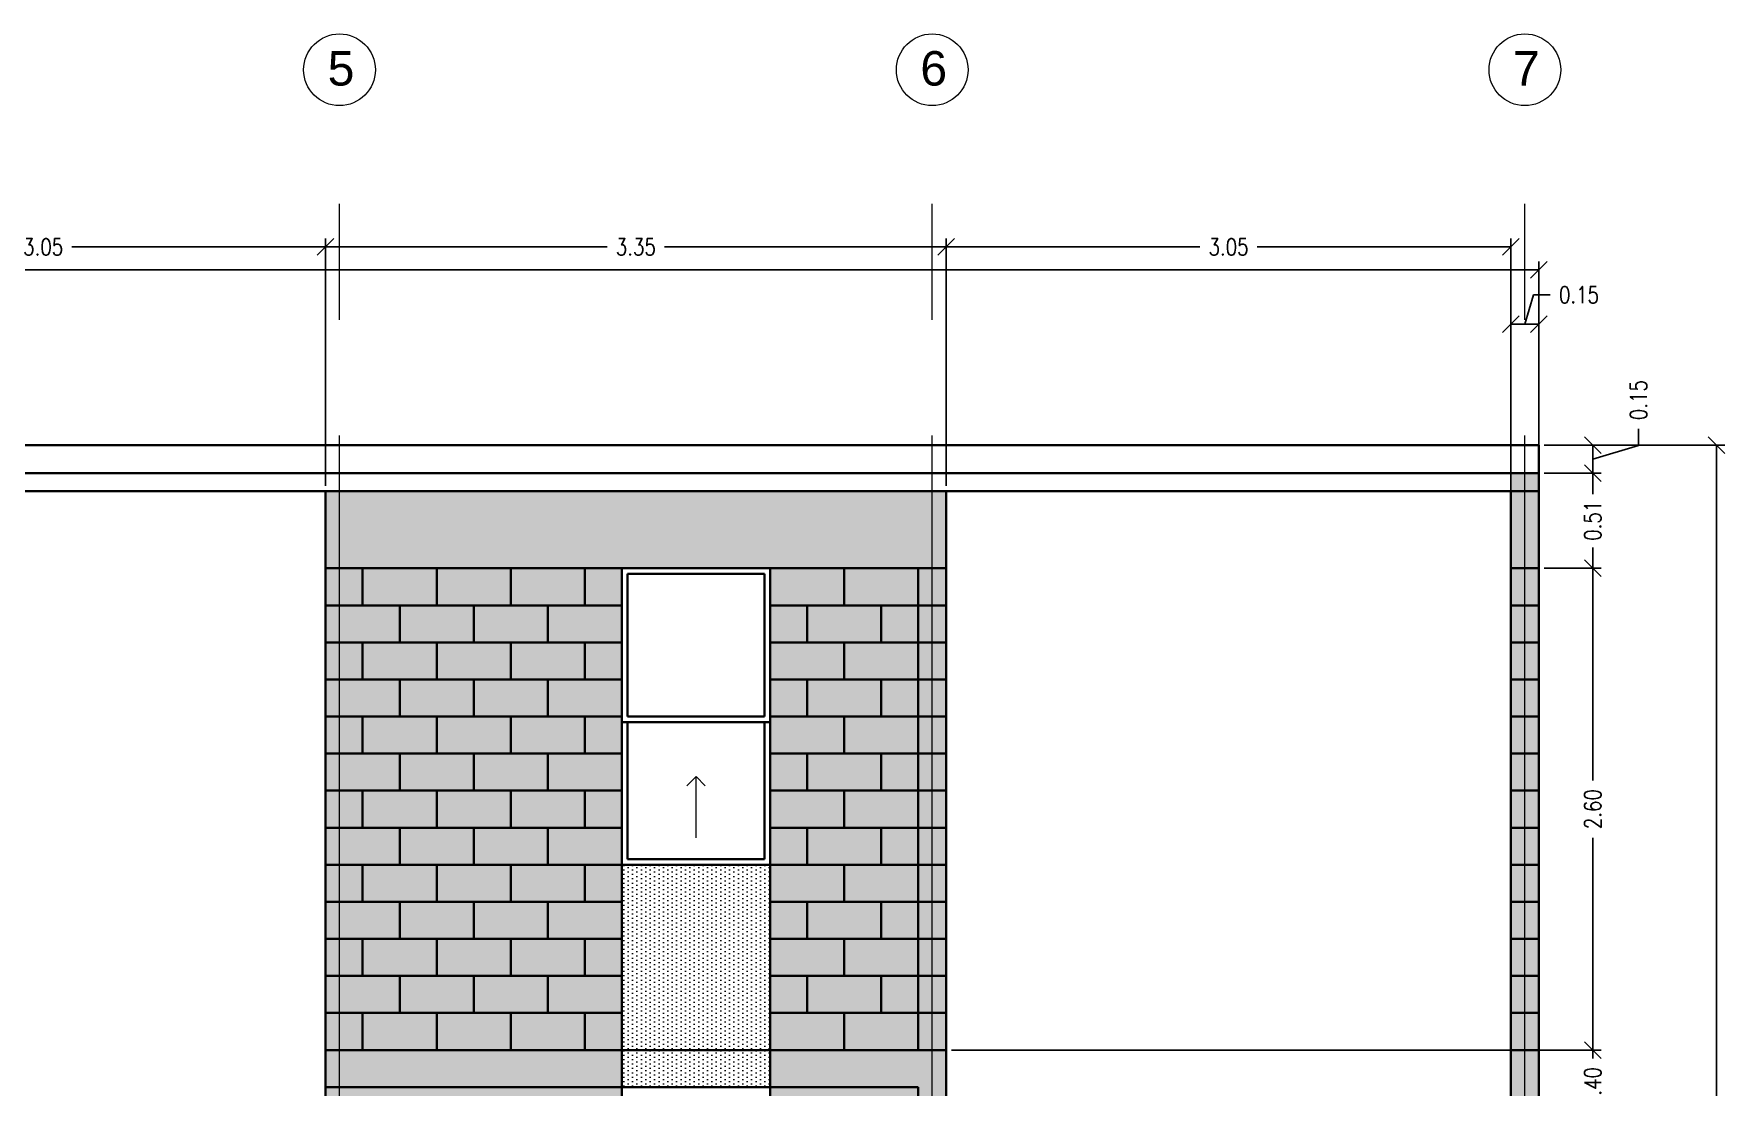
# Model space of a CAD drawing. Header units: metres. Extents: x -255 to -21, y -382 to -241.
# Drawn here: x -32.32 to -23.17, y -282.01 to -276.32 of the extents above; entities that cross this region are included whole.
import ezdxf

# ---------------------------------------------------------------- set-up
doc = ezdxf.new("R2010")
doc.units = ezdxf.units.M
doc.header["$LTSCALE"] = 5
doc.header["$MEASUREMENT"] = 0
doc.linetypes.add('CENTER2', pattern=[1.125, 0.75, -0.125, 0.125, -0.125])
doc.linetypes.add('HIDDEN', pattern=[0.375, 0.25, -0.125])
doc.layers.get('0').update_dxf_attribs({"color": 30})
for name, color, linetype, lineweight in [('A-ANNO-DIMS', 3, 'Continuous', 18), ('A-ANNO-SYMB', 3, 'Continuous', 18), ('A-ANNO-TEXT', 3, 'Continuous', 18), ('A-ELEV-MBE1', 7, 'Continuous', 35), ('A-ELEV-OVHD', 3, 'HIDDEN', 18), ('A-ELEV-PATT', 8, 'Continuous', 18)]:
    doc.layers.add(name, color=color, linetype=linetype, lineweight=lineweight)
doc.styles.add('E-ROMANS', font='romans.shx', dxfattribs={"width": 0.8})
doc.styles.get("Standard").update_dxf_attribs({"font": 'arial.ttf'})
doc.dimstyles.new('E-0050_TICK_18', dxfattribs={"dimscale": 0.001, "dimtxt": 90, "dimasz": 90, "dimexe": 45, "dimexo": 30, "dimgap": 45, "dimtad": 0, "dimzin": 0, "dimdsep": 46, "dimtxsty": 'E-ROMANS', "dimblk": 'OBLIQUE', "dimcen": 45, "dimclrd": 256, "dimclre": 256, "dimclrt": 256, "dimadec": 0, "dimazin": 0, "dimtfac": 1, "dimtmove": 1, "dimatfit": 3, "dimldrblk": 'OPEN90', "dimfxl": 1, "dimtfill": 1, "dimtolj": 1, "dimtzin": 0, "dimarcsym": 0})

# ---------------------------------------------------------------- blocks, each defined once
blk = doc.blocks.new('_Oblique')
at = {"color": 0, "linetype": 'ByBlock', "lineweight": -2}
blk.add_line((-0.5, -0.5), (0.5, 0.5), dxfattribs=at)
blk = doc.blocks.new('*D356')
at = {"layer": 'A-ANNO-DIMS', "lineweight": -2, "transparency": 16777216}
for p, q in [((-24.1633, -278.5417), (-23.1882, -278.5417)), ((-23.2332, -278.5417), (-23.2332, -282.6189)), ((-23.2332, -287.0056), (-23.2332, -282.9283)), ((-24.1633, -287.0056), (-23.1882, -287.0056))]:
    blk.add_line(p, q, dxfattribs=at)
at = {"layer": 'A-ANNO-DIMS', "lineweight": -2, "transparency": 16777216, "xscale": 0.09, "yscale": 0.09, "zscale": 0.09}
for p, rotation in [((-23.2332, -278.5417), 90), ((-23.2332, -287.0056), 270)]:
    blk.add_blockref('_Oblique', p, dxfattribs=dict(at, rotation=rotation))
at = {"layer": 'A-ANNO-DIMS', "transparency": 16777216, "insert": (-23.2332, -282.7736), "char_height": 0.09, "attachment_point": 5, "rotation": 90, "style": 'E-ROMANS', "bg_fill": 3, "box_fill_scale": 1.25, "bg_fill_color": 256, "bg_fill_true_color": 13158600, "bg_fill_transparency": 0}
blk.add_mtext('\\A1;8.46', dxfattribs=at)
blk = doc.blocks.new('_Open90')
at = {"color": 0, "linetype": 'ByBlock', "lineweight": -2}
for p, q in [((0, 0), (-1, 0)), ((-0.5, 0.5), (0, 0)), ((0, 0), (-0.5, -0.5))]:
    blk.add_line(p, q, dxfattribs=at)
blk = doc.blocks.new('*D668')
at = {"layer": 'A-ANNO-DIMS', "lineweight": -2, "transparency": 16777216}
for p, q in [((-27.3633, -281.8056), (-23.8568, -281.8056)), ((-23.9018, -281.8056), (-23.9018, -281.8508)), ((-23.9018, -282.2056), (-23.9018, -282.1603)), ((-27.3633, -282.2056), (-23.8568, -282.2056))]:
    blk.add_line(p, q, dxfattribs=at)
at = {"layer": 'A-ANNO-DIMS', "lineweight": -2, "transparency": 16777216, "xscale": 0.09, "yscale": 0.09, "zscale": 0.09}
for p, rotation in [((-23.9018, -281.8056), 90), ((-23.9018, -282.2056), 270)]:
    blk.add_blockref('_Oblique', p, dxfattribs=dict(at, rotation=rotation))
at = {"layer": 'A-ANNO-DIMS', "transparency": 16777216, "insert": (-23.9018, -282.0056), "char_height": 0.09, "attachment_point": 5, "rotation": 90, "style": 'E-ROMANS', "bg_fill": 3, "box_fill_scale": 1.25, "bg_fill_color": 256, "bg_fill_true_color": 13158600, "bg_fill_transparency": 0}
blk.add_mtext('\\A1;0.40', dxfattribs=at)
blk = doc.blocks.new('*D669')
at = {"layer": 'A-ANNO-DIMS', "lineweight": -2, "transparency": 16777216}
for p, q in [((-24.1633, -279.2056), (-23.8568, -279.2056)), ((-23.9018, -279.2056), (-23.9018, -280.3508)), ((-23.9018, -281.8056), (-23.9018, -280.6603)), ((-27.3633, -281.8056), (-23.8568, -281.8056))]:
    blk.add_line(p, q, dxfattribs=at)
at = {"layer": 'A-ANNO-DIMS', "lineweight": -2, "transparency": 16777216, "xscale": 0.09, "yscale": 0.09, "zscale": 0.09}
for p, rotation in [((-23.9018, -279.2056), 90), ((-23.9018, -281.8056), 270)]:
    blk.add_blockref('_Oblique', p, dxfattribs=dict(at, rotation=rotation))
at = {"layer": 'A-ANNO-DIMS', "transparency": 16777216, "insert": (-23.9018, -280.5056), "char_height": 0.09, "attachment_point": 5, "rotation": 90, "style": 'E-ROMANS', "bg_fill": 3, "box_fill_scale": 1.25, "bg_fill_color": 256, "bg_fill_true_color": 13158600, "bg_fill_transparency": 0}
blk.add_mtext('\\A1;2.60', dxfattribs=at)
blk = doc.blocks.new('*D670')
at = {"layer": 'A-ANNO-DIMS', "lineweight": -2, "transparency": 16777216}
for p, q in [((-24.1633, -278.6928), (-23.8568, -278.6928)), ((-23.9018, -278.6928), (-23.9018, -278.8048)), ((-23.9018, -279.2056), (-23.9018, -279.0936)), ((-24.1633, -279.2056), (-23.8568, -279.2056))]:
    blk.add_line(p, q, dxfattribs=at)
at = {"layer": 'A-ANNO-DIMS', "lineweight": -2, "transparency": 16777216, "xscale": 0.09, "yscale": 0.09, "zscale": 0.09}
for p, rotation in [((-23.9018, -278.6928), 90), ((-23.9018, -279.2056), 270)]:
    blk.add_blockref('_Oblique', p, dxfattribs=dict(at, rotation=rotation))
at = {"layer": 'A-ANNO-DIMS', "transparency": 16777216, "insert": (-23.9018, -278.9492), "char_height": 0.09, "attachment_point": 5, "rotation": 90, "style": 'E-ROMANS', "bg_fill": 3, "box_fill_scale": 1.25, "bg_fill_color": 256, "bg_fill_true_color": 13158600, "bg_fill_transparency": 0}
blk.add_mtext('\\A1;0.51', dxfattribs=at)
blk = doc.blocks.new('*D671')
at = {"layer": 'A-ANNO-DIMS', "lineweight": -2, "transparency": 16777216}
for p, q in [((-23.6543, -278.543), (-23.6543, -278.453)), ((-24.1633, -278.5417), (-23.8568, -278.5417)), ((-23.9018, -278.6928), (-23.9018, -278.5417)), ((-23.9018, -278.6173), (-23.6543, -278.543)), ((-24.1633, -278.6928), (-23.8568, -278.6928))]:
    blk.add_line(p, q, dxfattribs=at)
at = {"layer": 'A-ANNO-DIMS', "lineweight": -2, "transparency": 16777216, "xscale": 0.09, "yscale": 0.09, "zscale": 0.09}
for p, rotation in [((-23.9018, -278.5417), 90), ((-23.9018, -278.6928), 270)]:
    blk.add_blockref('_Oblique', p, dxfattribs=dict(at, rotation=rotation))
at = {"layer": 'A-ANNO-DIMS', "transparency": 16777216, "insert": (-23.6543, -278.2983), "char_height": 0.09, "attachment_point": 5, "rotation": 90, "style": 'E-ROMANS', "bg_fill": 3, "box_fill_scale": 1.25, "bg_fill_color": 256, "bg_fill_true_color": 13158600, "bg_fill_transparency": 0}
blk.add_mtext('\\A1;0.15', dxfattribs=at)
blk = doc.blocks.new('*D409')
at = {"layer": 'A-ANNO-DIMS', "lineweight": -2, "transparency": 16777216}
for p, q in [((-33.7933, -278.7598), (-33.7933, -277.4264)), ((-33.7933, -277.4714), (-32.423, -277.4714)), ((-30.7433, -277.4714), (-32.1136, -277.4714)), ((-30.7433, -278.7598), (-30.7433, -277.4264))]:
    blk.add_line(p, q, dxfattribs=at)
at = {"layer": 'A-ANNO-DIMS', "lineweight": -2, "transparency": 16777216, "xscale": 0.09, "yscale": 0.09, "zscale": 0.09, "rotation": 180}
blk.add_blockref('_Oblique', (-33.7933, -277.4714), dxfattribs=at)
at = {"layer": 'A-ANNO-DIMS', "lineweight": -2, "transparency": 16777216, "xscale": 0.09, "yscale": 0.09, "zscale": 0.09}
blk.add_blockref('_Oblique', (-30.7433, -277.4714), dxfattribs=at)
at = {"layer": 'A-ANNO-DIMS', "transparency": 16777216, "insert": (-32.2683, -277.4714), "char_height": 0.09, "attachment_point": 5, "style": 'E-ROMANS', "bg_fill": 3, "box_fill_scale": 1.25, "bg_fill_color": 256, "bg_fill_true_color": 13158600, "bg_fill_transparency": 0}
blk.add_mtext('\\A1;3.05', dxfattribs=at)
blk = doc.blocks.new('*D410')
at = {"layer": 'A-ANNO-DIMS', "lineweight": -2, "transparency": 16777216}
for p, q in [((-30.7433, -278.7598), (-30.7433, -277.4264)), ((-30.7433, -277.4714), (-29.223, -277.4714)), ((-27.3933, -277.4714), (-28.9136, -277.4714)), ((-27.3933, -278.7598), (-27.3933, -277.4264))]:
    blk.add_line(p, q, dxfattribs=at)
at = {"layer": 'A-ANNO-DIMS', "lineweight": -2, "transparency": 16777216, "xscale": 0.09, "yscale": 0.09, "zscale": 0.09, "rotation": 180}
blk.add_blockref('_Oblique', (-30.7433, -277.4714), dxfattribs=at)
at = {"layer": 'A-ANNO-DIMS', "lineweight": -2, "transparency": 16777216, "xscale": 0.09, "yscale": 0.09, "zscale": 0.09}
blk.add_blockref('_Oblique', (-27.3933, -277.4714), dxfattribs=at)
at = {"layer": 'A-ANNO-DIMS', "transparency": 16777216, "insert": (-29.0683, -277.4714), "char_height": 0.09, "attachment_point": 5, "style": 'E-ROMANS', "bg_fill": 3, "box_fill_scale": 1.25, "bg_fill_color": 256, "bg_fill_true_color": 13158600, "bg_fill_transparency": 0}
blk.add_mtext('\\A1;3.35', dxfattribs=at)
blk = doc.blocks.new('*D411')
at = {"layer": 'A-ANNO-DIMS', "lineweight": -2, "transparency": 16777216}
for p, q in [((-27.3933, -278.7598), (-27.3933, -277.4264)), ((-27.3933, -277.4714), (-26.023, -277.4714)), ((-24.3433, -277.4714), (-25.7136, -277.4714)), ((-24.3433, -279.1756), (-24.3433, -277.4264))]:
    blk.add_line(p, q, dxfattribs=at)
at = {"layer": 'A-ANNO-DIMS', "lineweight": -2, "transparency": 16777216, "xscale": 0.09, "yscale": 0.09, "zscale": 0.09, "rotation": 180}
blk.add_blockref('_Oblique', (-27.3933, -277.4714), dxfattribs=at)
at = {"layer": 'A-ANNO-DIMS', "lineweight": -2, "transparency": 16777216, "xscale": 0.09, "yscale": 0.09, "zscale": 0.09}
blk.add_blockref('_Oblique', (-24.3433, -277.4714), dxfattribs=at)
at = {"layer": 'A-ANNO-DIMS', "transparency": 16777216, "insert": (-25.8683, -277.4714), "char_height": 0.09, "attachment_point": 5, "style": 'E-ROMANS', "bg_fill": 3, "box_fill_scale": 1.25, "bg_fill_color": 256, "bg_fill_true_color": 13158600, "bg_fill_transparency": 0}
blk.add_mtext('\\A1;3.05', dxfattribs=at)
blk = doc.blocks.new('*D412')
at = {"layer": 'A-ANNO-DIMS', "lineweight": -2, "transparency": 16777216}
for p, q in [((-24.2683, -277.8872), (-24.221, -277.7297)), ((-24.221, -277.7297), (-24.131, -277.7297)), ((-24.3433, -279.1756), (-24.3433, -277.8422)), ((-24.1933, -279.1756), (-24.1933, -277.8422)), ((-24.3433, -277.8872), (-24.1933, -277.8872))]:
    blk.add_line(p, q, dxfattribs=at)
at = {"layer": 'A-ANNO-DIMS', "lineweight": -2, "transparency": 16777216, "xscale": 0.09, "yscale": 0.09, "zscale": 0.09, "rotation": 180}
blk.add_blockref('_Oblique', (-24.3433, -277.8872), dxfattribs=at)
at = {"layer": 'A-ANNO-DIMS', "transparency": 16777216, "insert": (-23.9763, -277.7297), "char_height": 0.09, "attachment_point": 5, "style": 'E-ROMANS', "bg_fill": 3, "box_fill_scale": 1.25, "bg_fill_color": 256, "bg_fill_true_color": 13158600, "bg_fill_transparency": 0}
blk.add_mtext('\\A1;0.15', dxfattribs=at)
at = {"layer": 'A-ANNO-DIMS', "lineweight": -2, "transparency": 16777216, "xscale": 0.09, "yscale": 0.09, "zscale": 0.09}
blk.add_blockref('_Oblique', (-24.1933, -277.8872), dxfattribs=at)
blk = doc.blocks.new('*D261')
at = {"layer": 'A-ANNO-DIMS', "lineweight": -2, "transparency": 16777216}
for p, q in [((-43.5433, -278.5117), (-43.5433, -277.5502)), ((-43.5433, -277.5952), (-34.0521, -277.5952)), ((-24.1933, -277.5952), (-33.6844, -277.5952)), ((-24.1933, -278.5117), (-24.1933, -277.5502))]:
    blk.add_line(p, q, dxfattribs=at)
at = {"layer": 'A-ANNO-DIMS', "lineweight": -2, "transparency": 16777216, "xscale": 0.09, "yscale": 0.09, "zscale": 0.09, "rotation": 180}
blk.add_blockref('_Oblique', (-43.5433, -277.5952), dxfattribs=at)
at = {"layer": 'A-ANNO-DIMS', "lineweight": -2, "transparency": 16777216, "xscale": 0.09, "yscale": 0.09, "zscale": 0.09}
blk.add_blockref('_Oblique', (-24.1933, -277.5952), dxfattribs=at)
at = {"layer": 'A-ANNO-DIMS', "transparency": 16777216, "insert": (-33.8683, -277.5952), "char_height": 0.09, "attachment_point": 5, "style": 'E-ROMANS', "bg_fill": 3, "box_fill_scale": 1.25, "bg_fill_color": 256, "bg_fill_true_color": 13158600, "bg_fill_transparency": 0}
blk.add_mtext('\\A1;19.35', dxfattribs=at)

msp = doc.modelspace()

# ---------------------------------------------------------------- hatches: boundary and pattern name
at = {"layer": 'A-ELEV-PATT'}
h = msp.add_hatch(dxfattribs=at)
h.set_pattern_fill('DOTS,_O', color=256, scale=0.015, angle=90)
h.set_pattern_definition([(90, (12.8, 0), (-0.0238125, 0.01190625), [0, -0.0238125])])
h.paths.add_polyline_path([(-29.1433, -282.0056), (-28.3433, -282.0056), (-28.3433, -280.8056), (-29.1433, -280.8056)])

# ---------------------------------------------------------------- linework, layer by layer
at = {"layer": 'A-ANNO-SYMB', "linetype": 'CENTER2'}
for p, q in [((-30.6683, -287.864), (-30.6683, -276.7086)), ((-27.4683, -287.864), (-27.4683, -276.7086)), ((-24.2683, -287.864), (-24.2683, -276.7086))]:
    msp.add_line(p, q, dxfattribs=at)
for centre in [(-30.6683, -276.5151), (-27.4683, -276.5151), (-24.2683, -276.5151)]:
    msp.add_circle(centre, 0.1935, dxfattribs=at)
at = {"layer": 'A-ELEV-MBE1'}
for p, q in [((-43.5433, -278.5417), (-24.1933, -278.5417)), ((-24.1933, -278.6928), (-24.1933, -278.5417)), ((-43.5433, -278.6928), (-24.1933, -278.6928)), ((-30.7433, -278.7898), (-30.7433, -284.4056)), ((-27.3933, -278.7898), (-27.3933, -284.4056)), ((-24.3433, -278.7898), (-24.3433, -284.4056)), ((-29.1433, -279.2056), (-30.7433, -279.2056)), ((-30.5433, -279.2056), (-30.5433, -279.4056)), ((-30.1433, -279.2056), (-30.1433, -279.4056)), ((-29.7433, -279.2056), (-29.7433, -279.4056)), ((-29.3433, -279.2056), (-29.3433, -279.4056)), ((-29.1433, -279.6556), (-29.1433, -279.2056)), ((-29.1433, -279.2056), (-29.1433, -282.0056)), ((-29.1433, -279.2056), (-28.3433, -279.2056)), ((-29.1133, -279.2356), (-28.3733, -279.2356)), ((-29.1133, -279.2356), (-29.1133, -280.0056)), ((-28.3733, -279.2356), (-28.3733, -280.0056)), ((-28.3433, -279.4056), (-28.3433, -279.2056)), ((-28.3433, -279.2056), (-28.3433, -282.0056)), ((-27.9433, -279.4056), (-27.9433, -279.2056)), ((-27.5433, -281.8056), (-27.5433, -279.2056)), ((-30.7433, -279.4056), (-29.1433, -279.4056)), ((-30.3433, -279.4056), (-30.3433, -279.6056)), ((-29.9433, -279.4056), (-29.9433, -279.6056)), ((-29.5433, -279.4056), (-29.5433, -279.6056)), ((-28.3433, -279.4056), (-27.3933, -279.4056)), ((-28.1432, -279.6056), (-28.1432, -279.4056)), ((-27.7432, -279.6056), (-27.7432, -279.4056)), ((-30.7433, -279.6056), (-29.1433, -279.6056)), ((-30.5433, -279.6056), (-30.5433, -279.8056)), ((-30.1433, -279.6056), (-30.1433, -279.8056)), ((-29.7433, -279.6056), (-29.7433, -279.8056)), ((-29.3433, -279.6056), (-29.3433, -279.8056)), ((-28.3433, -279.6056), (-27.5433, -279.6056)), ((-27.9433, -279.8056), (-27.9433, -279.6056)), ((-27.5433, -279.6056), (-27.3933, -279.6056)), ((-30.7433, -279.8056), (-29.1433, -279.8056)), ((-30.3433, -279.8056), (-30.3433, -280.0056)), ((-29.9433, -279.8056), (-29.9433, -280.0056)), ((-29.5433, -279.8056), (-29.5433, -280.0056)), ((-28.3433, -279.8056), (-27.5433, -279.8056)), ((-28.1432, -280.0056), (-28.1432, -279.8056)), ((-27.7432, -280.0056), (-27.7432, -279.8056)), ((-27.5433, -279.8056), (-27.3933, -279.8056)), ((-30.7433, -280.0056), (-29.1433, -280.0056)), ((-30.5433, -280.0056), (-30.5433, -280.2056)), ((-30.1433, -280.0056), (-30.1433, -280.2056)), ((-29.7433, -280.0056), (-29.7433, -280.2056)), ((-29.3433, -280.0056), (-29.3433, -280.2056)), ((-29.1133, -280.0356), (-29.1133, -280.7756)), ((-28.3733, -280.0356), (-28.3733, -280.7756)), ((-28.3433, -280.0056), (-27.5433, -280.0056)), ((-27.9433, -280.2056), (-27.9433, -280.0056)), ((-27.5433, -280.0056), (-27.3933, -280.0056)), ((-30.7433, -280.2056), (-29.1433, -280.2056)), ((-30.3433, -280.2056), (-30.3433, -280.4056)), ((-29.9433, -280.2056), (-29.9433, -280.4056)), ((-29.5433, -280.2056), (-29.5433, -280.4056)), ((-28.3433, -280.2056), (-27.5433, -280.2056)), ((-28.1432, -280.4056), (-28.1432, -280.2056)), ((-27.7432, -280.4056), (-27.7432, -280.2056)), ((-27.5433, -280.2056), (-27.3933, -280.2056)), ((-30.7433, -280.4056), (-29.1433, -280.4056)), ((-30.5433, -280.4056), (-30.5433, -280.6056)), ((-30.1433, -280.4056), (-30.1433, -280.6056)), ((-29.7433, -280.4056), (-29.7433, -280.6056)), ((-29.3433, -280.4056), (-29.3433, -280.6056)), ((-28.3433, -280.4056), (-27.5433, -280.4056)), ((-27.9433, -280.6056), (-27.9433, -280.4056)), ((-27.5433, -280.4056), (-27.3933, -280.4056)), ((-30.7433, -280.6056), (-29.1433, -280.6056)), ((-30.3433, -280.6056), (-30.3433, -280.8056)), ((-29.9433, -280.6056), (-29.9433, -280.8056)), ((-29.5433, -280.6056), (-29.5433, -280.8056)), ((-28.3433, -280.6056), (-27.5433, -280.6056)), ((-28.1432, -280.8056), (-28.1432, -280.6056)), ((-27.7432, -280.8056), (-27.7432, -280.6056)), ((-27.5433, -280.6056), (-27.3933, -280.6056)), ((-29.1133, -280.7756), (-28.3733, -280.7756)), ((-30.7433, -280.8056), (-29.1433, -280.8056)), ((-30.5433, -280.8056), (-30.5433, -281.0056)), ((-30.1433, -280.8056), (-30.1433, -281.0056)), ((-29.7433, -280.8056), (-29.7433, -281.0056)), ((-29.3433, -280.8056), (-29.3433, -281.0056)), ((-29.1433, -280.8056), (-28.3433, -280.8056)), ((-28.3433, -280.8056), (-27.5433, -280.8056)), ((-27.9433, -281.0056), (-27.9433, -280.8056)), ((-27.5433, -280.8056), (-27.3933, -280.8056)), ((-30.7433, -281.0056), (-29.1433, -281.0056)), ((-30.3433, -281.0056), (-30.3433, -281.2056)), ((-29.9433, -281.0056), (-29.9433, -281.2056)), ((-29.5433, -281.0056), (-29.5433, -281.2056)), ((-28.3433, -281.0056), (-27.5433, -281.0056)), ((-28.1432, -281.2056), (-28.1432, -281.0056)), ((-27.7432, -281.2056), (-27.7432, -281.0056)), ((-27.5433, -281.0056), (-27.3933, -281.0056)), ((-30.7433, -281.2056), (-29.1433, -281.2056)), ((-30.5433, -281.2056), (-30.5433, -281.4056)), ((-30.1433, -281.2056), (-30.1433, -281.4056)), ((-29.7433, -281.2056), (-29.7433, -281.4056)), ((-29.3433, -281.2056), (-29.3433, -281.4056)), ((-28.3433, -281.2056), (-27.5433, -281.2056)), ((-27.9433, -281.4056), (-27.9433, -281.2056)), ((-27.5433, -281.2056), (-27.3933, -281.2056)), ((-30.7433, -281.4056), (-29.1433, -281.4056)), ((-30.3433, -281.4056), (-30.3433, -281.6056)), ((-29.9433, -281.4056), (-29.9433, -281.6056)), ((-29.5433, -281.4056), (-29.5433, -281.6056)), ((-28.3433, -281.4056), (-27.5433, -281.4056)), ((-28.1432, -281.6056), (-28.1432, -281.4056)), ((-27.7432, -281.6056), (-27.7432, -281.4056)), ((-27.5433, -281.4056), (-27.3933, -281.4056)), ((-30.7433, -281.6056), (-29.1433, -281.6056)), ((-30.5433, -281.6056), (-30.5433, -281.8056)), ((-30.1433, -281.6056), (-30.1433, -281.8056)), ((-29.7433, -281.6056), (-29.7433, -281.8056)), ((-29.3433, -281.6056), (-29.3433, -281.8056)), ((-28.3433, -281.6056), (-27.5433, -281.6056)), ((-27.9433, -281.8056), (-27.9433, -281.6056)), ((-27.5433, -281.6056), (-27.3933, -281.6056)), ((-27.3933, -281.8056), (-30.7433, -281.8056)), ((-27.5433, -282.0056), (-30.7433, -282.0056)), ((-29.1433, -282.0056), (-29.1433, -283.4056)), ((-28.3433, -282.0056), (-29.1433, -282.0056)), ((-28.3433, -282.0056), (-28.3433, -283.4056)), ((-27.5433, -282.0056), (-27.5433, -282.2056))]:
    msp.add_line(p, q, dxfattribs=at)
for points in [[(-28.3433, -280.0356), (-29.1433, -280.0356)], [(-28.3733, -280.0056), (-29.1133, -280.0056)]]:
    msp.add_lwpolyline(points, dxfattribs=at)
at = {"layer": 'A-ELEV-OVHD'}
for points in [[(-28.7933, -280.3802), (-28.7433, -280.3302)], [(-28.7433, -280.6607), (-28.7433, -280.3302)], [(-28.6933, -280.3802), (-28.7433, -280.3302)]]:
    msp.add_lwpolyline(points, dxfattribs=at)

# ---------------------------------------------------------------- texts
at = {"layer": 'A-ANNO-TEXT', "char_height": 0.186083, "attachment_point": 1}
for s, insert in [('{\\fArial|b0|i0|c0|p34;5}', (-30.7323, -276.4143)), ('{\\fArial|b0|i0|c0|p34;6}', (-27.5323, -276.4143)), ('{\\fArial|b0|i0|c0|p34;7}', (-24.3323, -276.4143))]:
    msp.add_mtext(s, dxfattribs=dict(at, insert=insert))

# ---------------------------------------------------------------- next in the draw order: dimensions: what is measured, and where the dimension line sits
at = {"layer": 'A-ANNO-DIMS', "color": 8}
dim = msp.add_linear_dim(base=(-23.2332, -278.5417), p1=(-24.1933, -287.0056), p2=(-24.1933, -278.5417), angle=90, dimstyle='E-0050_TICK_18', dxfattribs=at)
dim.commit()
dim.dimension.update_dxf_attribs({"geometry": '*D356', "text_midpoint": (-23.2332, -282.7736)})

# ---------------------------------------------------------------- next in the draw order: linework, layer by layer
at = {"layer": 'A-ELEV-MBE1'}
msp.add_line((-24.1933, -278.6928), (-24.1933, -287.2056), dxfattribs=at)

# ---------------------------------------------------------------- next in the draw order: dimensions: what is measured, and where the dimension line sits
at = {"layer": 'A-ANNO-DIMS'}
dim = msp.add_linear_dim(base=(-23.9018, -281.8056), p1=(-27.3933, -282.2056), p2=(-27.3933, -281.8056), angle=90, dimstyle='E-0050_TICK_18', dxfattribs=at)
dim.commit()
dim.dimension.update_dxf_attribs({"geometry": '*D668', "text_midpoint": (-23.9018, -282.0056)})

# ---------------------------------------------------------------- next in the draw order: dimensions: what is measured, and where the dimension line sits
dim = msp.add_linear_dim(base=(-23.9018, -279.2056), p1=(-27.3933, -281.8056), p2=(-24.1933, -279.2056), angle=90, dimstyle='E-0050_TICK_18', dxfattribs=at)
dim.commit()
dim.dimension.update_dxf_attribs({"geometry": '*D669', "text_midpoint": (-23.9018, -280.5056)})

# ---------------------------------------------------------------- next in the draw order: linework, layer by layer
at = {"layer": 'A-ELEV-MBE1'}
for p, q in [((-24.3433, -279.4056), (-24.1933, -279.4056)), ((-24.3433, -279.6056), (-24.1933, -279.6056)), ((-24.3433, -279.8056), (-24.1933, -279.8056)), ((-24.3433, -280.0056), (-24.1933, -280.0056)), ((-24.3433, -280.2056), (-24.1933, -280.2056)), ((-24.3433, -280.4056), (-24.1933, -280.4056)), ((-24.3433, -280.6056), (-24.1933, -280.6056)), ((-24.3433, -280.8056), (-24.1933, -280.8056)), ((-24.3433, -281.0056), (-24.1933, -281.0056)), ((-24.3433, -281.2056), (-24.1933, -281.2056)), ((-24.3433, -281.4056), (-24.1933, -281.4056)), ((-24.3433, -281.6056), (-24.1933, -281.6056)), ((-24.3433, -281.8056), (-24.1933, -281.8056))]:
    msp.add_line(p, q, dxfattribs=at)

# ---------------------------------------------------------------- next in the draw order: dimensions: what is measured, and where the dimension line sits
at = {"layer": 'A-ANNO-DIMS'}
dim = msp.add_linear_dim(base=(-23.9018, -278.6928), p1=(-24.1933, -279.2056), p2=(-24.1933, -278.6928), angle=90, dimstyle='E-0050_TICK_18', dxfattribs=at)
dim.commit()
dim.dimension.update_dxf_attribs({"geometry": '*D670', "text_midpoint": (-23.9018, -278.9492)})

# ---------------------------------------------------------------- next in the draw order: linework, layer by layer
at = {"layer": 'A-ELEV-MBE1'}
for p, q in [((-24.1933, -278.7898), (-43.5433, -278.7898)), ((-24.3433, -279.2056), (-24.1933, -279.2056))]:
    msp.add_line(p, q, dxfattribs=at)

# ---------------------------------------------------------------- next in the draw order: dimensions: what is measured, and where the dimension line sits
at = {"layer": 'A-ANNO-DIMS'}
dim = msp.add_linear_dim(base=(-23.9018, -278.5417), p1=(-24.1933, -278.6928), p2=(-24.1933, -278.5417), angle=90, dimstyle='E-0050_TICK_18', dxfattribs=at)
dim.commit()
dim.dimension.update_dxf_attribs({"geometry": '*D671', "text_midpoint": (-23.6543, -278.408)})

# ---------------------------------------------------------------- next in the draw order: dimensions: what is measured, and where the dimension line sits
dim = msp.add_linear_dim(base=(-30.7433, -277.4714), p1=(-33.7933, -278.7898), p2=(-30.7433, -278.7898), dimstyle='E-0050_TICK_18', dxfattribs=at)
dim.commit()
dim.dimension.update_dxf_attribs({"geometry": '*D409', "text_midpoint": (-32.2683, -277.4714)})

# ---------------------------------------------------------------- next in the draw order: dimensions: what is measured, and where the dimension line sits
dim = msp.add_linear_dim(base=(-27.3933, -277.4714), p1=(-30.7433, -278.7898), p2=(-27.3933, -278.7898), dimstyle='E-0050_TICK_18', dxfattribs=at)
dim.commit()
dim.dimension.update_dxf_attribs({"geometry": '*D410', "text_midpoint": (-29.0683, -277.4714)})

# ---------------------------------------------------------------- next in the draw order: dimensions: what is measured, and where the dimension line sits
dim = msp.add_linear_dim(base=(-24.3433, -277.4714), p1=(-27.3933, -278.7898), p2=(-24.3433, -279.2056), dimstyle='E-0050_TICK_18', dxfattribs=at)
dim.commit()
dim.dimension.update_dxf_attribs({"geometry": '*D411', "text_midpoint": (-25.8683, -277.4714)})

# ---------------------------------------------------------------- next in the draw order: hatches: boundary and pattern name
at = {"layer": 'A-ELEV-PATT'}
h = msp.add_hatch(dxfattribs=at)
h.set_pattern_fill('DOTS,_O', color=256, scale=0.025, angle=90)
h.set_pattern_definition([(90, (12.8, 0), (-0.0396875, 0.01984375), [0, -0.0396875])])
h.paths.add_polyline_path([(-27.3933, -278.7898), (-30.7433, -278.7898), (-30.7433, -284.4056), (-27.3933, -284.4056)])
h.paths.add_polyline_path([(-29.1433, -279.2056), (-28.3433, -279.2056), (-28.3433, -283.4056), (-29.1433, -283.4056)], flags=16)

# ---------------------------------------------------------------- next in the draw order: linework, layer by layer
at = {"layer": 'A-ELEV-MBE1'}
msp.add_line((-28.3433, -279.2056), (-27.3933, -279.2056), dxfattribs=at)

# ---------------------------------------------------------------- next in the draw order: dimensions: what is measured, and where the dimension line sits
at = {"layer": 'A-ANNO-DIMS'}
dim = msp.add_linear_dim(base=(-24.1933, -277.8872), p1=(-24.3433, -279.2056), p2=(-24.1933, -279.2056), dimstyle='E-0050_TICK_18', dxfattribs=at)
dim.commit()
dim.dimension.update_dxf_attribs({"geometry": '*D412', "text_midpoint": (-24.086, -277.7297)})

# ---------------------------------------------------------------- next in the draw order: hatches: boundary and pattern name
at = {"layer": 'A-ELEV-PATT'}
h = msp.add_hatch(dxfattribs=at)
h.set_pattern_fill('DOTS,_O', color=256, scale=0.025, angle=90)
h.set_pattern_definition([(90, (0, 0), (-0.0396875, 0.01984375), [0, -0.0396875])])
h.paths.add_polyline_path([(-24.1933, -278.6928), (-24.3433, -278.6928), (-24.3433, -284.4056), (-24.1933, -284.4056)])

# ---------------------------------------------------------------- next in the draw order: dimensions: what is measured, and where the dimension line sits
at = {"layer": 'A-ANNO-DIMS'}
dim = msp.add_linear_dim(base=(-24.1933, -277.5952), p1=(-43.5433, -278.5417), p2=(-24.1933, -278.5417), dimstyle='E-0050_TICK_18', dxfattribs=at)
dim.commit()
dim.dimension.update_dxf_attribs({"geometry": '*D261', "text_midpoint": (-33.8683, -277.5952)})

doc.saveas('drawing.dxf')
